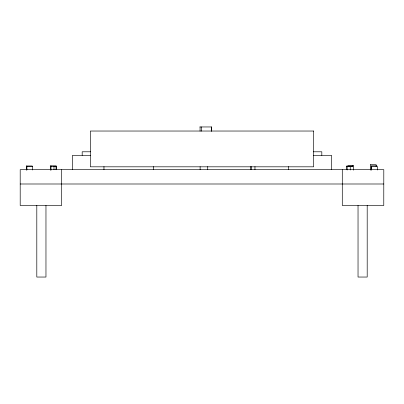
<?xml version="1.0" encoding="UTF-8"?>
<svg xmlns="http://www.w3.org/2000/svg" width="404" height="404" viewBox="0 0 404 404"><rect width="100%" height="100%" fill="white"/><g stroke="black" fill="none" stroke-linecap="round" stroke-linejoin="round"><path stroke-width="0.61" d="M199.869 126.957L211.656 126.957L211.661 131.133M90.617 151.788L82.184 151.788L82.184 155.368M313.383 151.788L321.816 151.788L321.816 155.368M90.617 155.368L72.447 155.368L72.447 169.68M313.383 155.368L331.553 155.368L331.553 169.68M370.347 164.716L376.169 164.716L376.169 166.504M347.773 165.387L353.49 165.387L353.49 170.16M376.892 165.852L371.165 165.852L371.165 170.023M26.356 165.973L32.214 165.973M50.222 165.973L56.03 165.973M50.778 166.17L56.585 166.17M346.369 166.145L352.222 166.145M26.831 166.428L32.684 166.428M347.076 166.428L352.884 166.428M20.2 183.997L383.8 183.997M377.381 170.008L377.381 166.428L371.655 166.428L371.655 170.008M370.448 164.716L370.448 170.084M367.196 205.469L367.196 277.043L358.035 277.043L358.035 205.469M352.798 165.387L352.798 166.579M350.253 166.428L350.253 170.008M347.172 166.428L347.172 170.008M346.45 166.145L346.45 169.725M342.289 169.68L342.289 205.469L383.775 205.469L383.8 169.68L20.2 169.68L20.2 205.469L61.691 205.469L61.691 169.68M288.608 166.569L288.608 169.68M254.964 166.584L254.964 169.68M251.389 166.584L251.389 169.68M250.672 166.569L250.672 169.68M211.524 126.957L211.524 131.133M207.727 166.569L207.727 169.68M201.45 126.957L201.45 131.133M200.121 166.701L200.121 169.68M200.071 126.957L200.071 131.133M153.353 166.569L153.353 169.68M103.964 166.569L103.964 169.68M56.6 166.17L56.6 169.751M56.015 166.17L56.015 169.751M53.979 166.17L53.979 169.751M51.01 165.973L51.01 170.15M50.318 165.973L50.318 170.15M45.965 205.469L45.965 277.043L36.804 277.043L36.804 205.469M32.603 166.428L32.603 170.008M26.911 166.428L26.911 170.008M26.437 165.973L26.437 170.15M313.656 131.032L90.345 131.032L90.345 166.817L313.656 166.817L313.656 131.032"/></g></svg>
